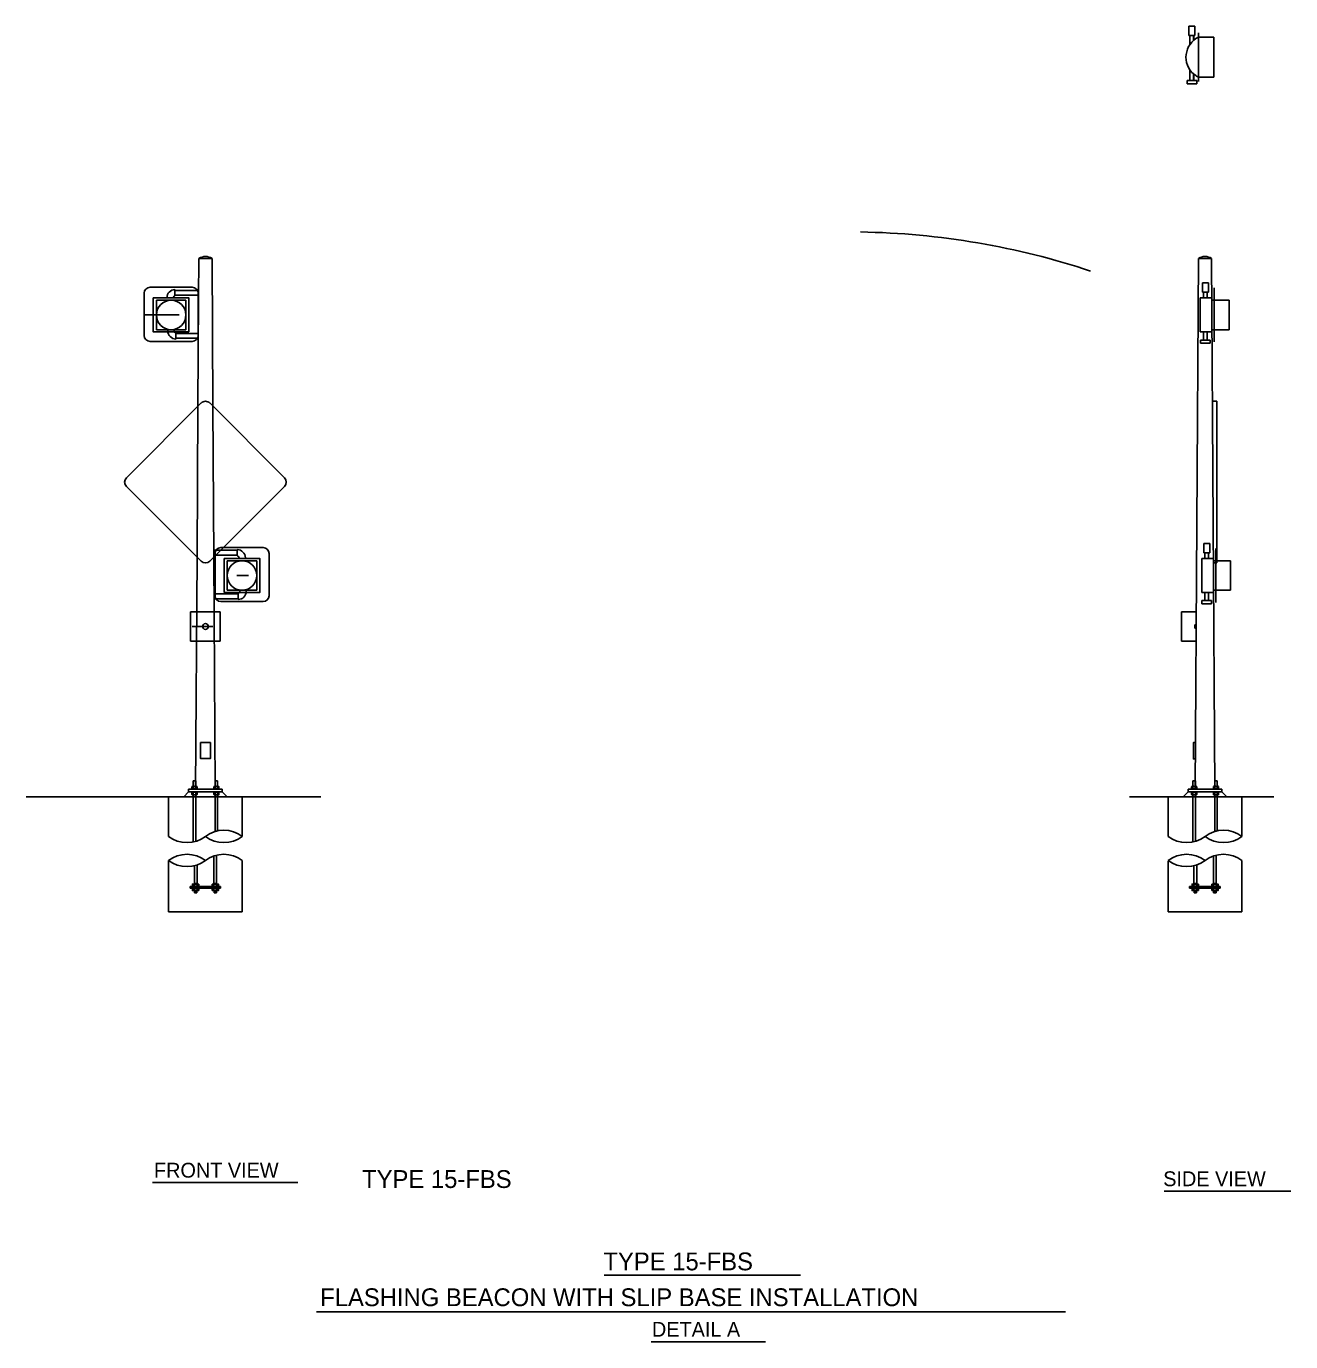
# Model space of a CAD drawing. Extents: x -902 to -801, y 426 to 518.
# Drawn here: x -892.7 to -849.83, y 473.38 to 517.98 of the extents above; entities that cross this region are included whole.
import ezdxf

# ---------------------------------------------------------------- set-up
doc = ezdxf.new("R2010")
doc.units = 0
for name, color, linetype in [('es_DETAIL', 7, 'Continuous'), ('es_NO-PLOT', 7, 'Continuous'), ('es_SIGNAL-LIGHTING', 7, 'Continuous'), ('ls_IRRIGATION', 7, 'Continuous')]:
    doc.layers.add(name, color=color, linetype=linetype)

msp = doc.modelspace()

# ---------------------------------------------------------------- linework, layer by layer
at = {"layer": 'es_DETAIL'}
for p, q in [((-853.283, 517.976), (-853.081, 517.976)), ((-853.283, 517.661), (-853.283, 517.976)), ((-853.081, 517.661), (-853.081, 517.976)), ((-852.952, 517.758), (-852.952, 516.1)), ((-853.081, 517.661), (-853.283, 517.661)), ((-853.25, 517.662), (-853.25, 517.349)), ((-853.121, 517.662), (-853.121, 517.497)), ((-853.114, 517.662), (-853.114, 517.503)), ((-852.952, 517.609), (-852.43, 517.609)), ((-852.43, 517.609), (-852.43, 516.248)), ((-853.25, 516.508), (-853.25, 516.164)), ((-853.249, 516.138), (-853.249, 516.506)), ((-853.335, 516.141), (-853.335, 516.031)), ((-853.007, 516.141), (-853.335, 516.141)), ((-853.335, 516.031), (-853.007, 516.031)), ((-853.121, 516.361), (-853.121, 516.145)), ((-853.114, 516.354), (-853.114, 516.145)), ((-853.112, 516.138), (-853.112, 516.353)), ((-853.007, 516.141), (-853.007, 516.031)), ((-852.952, 516.248), (-852.43, 516.248))]:
    msp.add_line(p, q, dxfattribs=at)
for start, end in [(123.8044, 235.7212), (115.9258, 123.8044), (235.7212, 244.0742)]:
    msp.add_arc((-852.621, 516.929), 0.757, start, end, dxfattribs=at)
at = {"layer": 'es_NO-PLOT'}
for p, q in [((-888.423, 478.777), (-883.491, 478.777)), ((-854.119, 478.487), (-849.828, 478.487)), ((-873.104, 475.635), (-866.446, 475.635)), ((-882.864, 474.395), (-857.468, 474.395)), ((-871.514, 473.383), (-867.636, 473.383))]:
    msp.add_line(p, q, dxfattribs=at)
at = {"layer": 'es_SIGNAL-LIGHTING'}
for p, q in [((-886.851, 510.108), (-886.858, 508.775)), ((-886.851, 510.108), (-886.403, 510.108)), ((-886.374, 505.1), (-886.403, 510.108)), ((-852.956, 510.108), (-853.065, 492.111)), ((-852.956, 510.108), (-852.508, 510.108)), ((-852.398, 492.111), (-852.508, 510.108)), ((-852.823, 509.278), (-852.62, 509.278)), ((-852.823, 508.963), (-852.823, 509.278)), ((-852.62, 508.963), (-852.62, 509.278)), ((-888.707, 508.928), (-888.707, 507.496)), ((-887.074, 509.129), (-888.506, 509.129)), ((-887.66, 508.839), (-887.66, 509.049)), ((-887.66, 509.024), (-886.862, 509.024)), ((-887.66, 508.858), (-886.874, 508.858)), ((-886.874, 508.928), (-886.874, 507.496)), ((-852.62, 508.963), (-852.823, 508.963)), ((-852.79, 508.964), (-852.79, 508.763)), ((-852.661, 508.964), (-852.661, 508.763)), ((-852.418, 507.275), (-852.418, 509.108)), ((-888.29, 508.691), (-888.29, 507.691)), ((-887.291, 508.691), (-888.29, 508.691)), ((-887.935, 508.772), (-887.935, 508.767)), ((-887.721, 508.772), (-887.721, 508.767)), ((-887.291, 508.691), (-887.291, 507.691)), ((-886.858, 508.775), (-886.88, 505.1)), ((-852.894, 508.767), (-852.502, 508.767)), ((-852.894, 507.615), (-852.894, 508.767)), ((-852.502, 508.691), (-851.913, 508.691)), ((-851.913, 507.691), (-851.913, 508.691)), ((-887.519, 508.191), (-888.687, 508.191)), ((-887.291, 507.691), (-888.29, 507.691)), ((-887.903, 507.652), (-887.903, 507.691)), ((-887.689, 507.652), (-887.689, 507.691)), ((-887.628, 507.585), (-887.628, 507.375)), ((-887.628, 507.566), (-886.873, 507.566)), ((-852.894, 507.615), (-852.502, 507.615)), ((-852.79, 507.343), (-852.79, 507.611)), ((-852.661, 507.611), (-852.661, 507.349)), ((-852.502, 507.691), (-851.913, 507.691)), ((-887.074, 507.295), (-888.506, 507.295)), ((-887.628, 507.399), (-886.874, 507.399)), ((-852.887, 507.341), (-852.887, 507.232)), ((-852.559, 507.341), (-852.887, 507.341)), ((-852.887, 507.232), (-852.559, 507.232)), ((-852.559, 507.341), (-852.559, 507.232)), ((-852.478, 505.267), (-852.336, 505.267)), ((-852.336, 499.782), (-852.336, 505.267)), ((-889.308, 502.672), (-886.774, 505.206)), ((-886.88, 505.1), (-886.912, 499.981)), ((-886.48, 505.206), (-883.946, 502.672)), ((-886.342, 499.981), (-886.374, 505.1)), ((-889.308, 502.377), (-886.774, 499.843)), ((-886.48, 499.843), (-883.946, 502.377)), ((-852.775, 500.445), (-852.573, 500.445)), ((-852.775, 500.129), (-852.775, 500.445)), ((-852.573, 500.129), (-852.573, 500.445)), ((-886.912, 499.981), (-886.96, 492.111)), ((-885.549, 500.212), (-886.344, 500.212)), ((-885.549, 500.045), (-886.343, 500.045)), ((-886.294, 492.111), (-886.342, 499.981)), ((-886.303, 498.673), (-886.303, 500.02)), ((-886.018, 500.306), (-884.671, 500.306)), ((-885.549, 500.027), (-885.549, 500.236)), ((-885.488, 499.959), (-885.488, 499.934)), ((-885.274, 499.959), (-885.274, 499.934)), ((-884.47, 498.673), (-884.47, 500.105)), ((-852.846, 499.934), (-852.454, 499.934)), ((-852.846, 498.782), (-852.846, 499.934)), ((-852.573, 500.129), (-852.775, 500.129)), ((-852.742, 500.131), (-852.742, 499.93)), ((-852.613, 500.131), (-852.613, 499.93)), ((-852.371, 498.441), (-852.371, 500.274)), ((-885.886, 499.858), (-884.887, 499.858)), ((-885.886, 498.858), (-885.886, 499.858)), ((-884.887, 498.858), (-884.887, 499.858)), ((-852.371, 499.858), (-852.446, 499.858)), ((-852.445, 499.782), (-852.336, 499.782)), ((-852.371, 499.858), (-851.866, 499.858)), ((-851.866, 498.858), (-851.866, 499.858)), ((-885.167, 499.358), (-885.559, 499.358)), ((-885.517, 498.733), (-886.334, 498.733)), ((-885.517, 498.572), (-886.333, 498.572)), ((-885.886, 498.858), (-884.887, 498.858)), ((-885.517, 498.757), (-885.517, 498.547)), ((-885.456, 498.824), (-885.456, 498.858)), ((-885.242, 498.824), (-885.242, 498.858)), ((-852.846, 498.782), (-852.44, 498.782)), ((-852.742, 498.509), (-852.742, 498.778)), ((-852.613, 498.778), (-852.613, 498.516)), ((-852.371, 498.858), (-852.44, 498.858)), ((-852.371, 498.858), (-851.866, 498.858)), ((-887.129, 498.129), (-887.13, 497.129)), ((-887.129, 498.129), (-886.924, 498.129)), ((-886.924, 498.129), (-886.33, 498.129)), ((-886.125, 498.129), (-886.33, 498.129)), ((-886.125, 498.129), (-886.124, 497.129)), ((-886.103, 498.473), (-884.671, 498.473)), ((-853.532, 498.129), (-853.533, 497.129)), ((-853.53, 498.129), (-853.028, 498.129)), ((-852.839, 498.508), (-852.839, 498.398)), ((-852.511, 498.508), (-852.839, 498.508)), ((-852.839, 498.398), (-852.511, 498.398)), ((-852.511, 498.508), (-852.511, 498.398)), ((-853.082, 497.685), (-853.031, 497.685)), ((-853.082, 497.572), (-853.082, 497.685)), ((-887.074, 497.629), (-886.376, 497.629)), ((-853.082, 497.604), (-853.082, 497.653)), ((-853.082, 497.572), (-853.032, 497.572)), ((-887.13, 497.129), (-886.932, 497.129)), ((-886.932, 497.129), (-886.322, 497.129)), ((-886.124, 497.129), (-886.322, 497.129)), ((-853.533, 497.129), (-853.035, 497.129)), ((-887.043, 492.398), (-886.953, 492.398)), ((-887.043, 492.209), (-887.043, 492.398)), ((-886.953, 492.398), (-886.953, 492.209)), ((-886.213, 492.398), (-886.299, 492.398)), ((-886.299, 492.398), (-886.299, 492.209)), ((-886.213, 492.209), (-886.213, 492.398)), ((-853.148, 492.398), (-853.057, 492.398)), ((-853.148, 492.209), (-853.148, 492.398)), ((-853.057, 492.398), (-853.057, 492.209)), ((-852.318, 492.398), (-852.403, 492.398)), ((-852.403, 492.398), (-852.403, 492.209)), ((-852.318, 492.209), (-852.318, 492.398)), ((-887.199, 492.023), (-887.364, 491.858)), ((-887.199, 492.023), (-887.199, 492.111)), ((-887.199, 492.111), (-886.055, 492.111)), ((-887.199, 492.023), (-886.055, 492.023)), ((-887.091, 492.121), (-887.091, 492.111)), ((-887.091, 492.121), (-886.902, 492.121)), ((-887.091, 492.111), (-886.902, 492.111)), ((-887.091, 492.013), (-887.091, 492.023)), ((-887.091, 492.023), (-886.902, 492.023)), ((-887.091, 492.013), (-886.902, 492.013)), ((-887.086, 492.197), (-887.086, 492.121)), ((-887.086, 491.937), (-887.086, 492.013)), ((-887.063, 492.209), (-887.043, 492.209)), ((-887.063, 491.92), (-887.043, 491.92)), ((-887.043, 492.209), (-886.953, 492.209)), ((-887.043, 492.121), (-887.043, 492.209)), ((-887.043, 492.013), (-887.043, 491.92)), ((-887.043, 491.92), (-886.953, 491.92)), ((-886.953, 491.92), (-887.043, 491.92)), ((-887.043, 491.92), (-887.043, 490.324)), ((-886.953, 492.121), (-886.953, 492.209)), ((-886.953, 492.209), (-886.93, 492.209)), ((-886.953, 492.013), (-886.953, 491.92)), ((-886.953, 491.92), (-886.93, 491.92)), ((-886.953, 490.347), (-886.953, 491.92)), ((-886.91, 492.197), (-886.91, 492.121)), ((-886.91, 491.937), (-886.91, 492.013)), ((-886.902, 492.121), (-886.902, 492.111)), ((-886.902, 492.013), (-886.902, 492.023)), ((-886.352, 492.121), (-886.352, 492.111)), ((-886.16, 492.121), (-886.352, 492.121)), ((-886.16, 492.111), (-886.352, 492.111)), ((-886.352, 492.013), (-886.352, 492.023)), ((-886.16, 492.023), (-886.352, 492.023)), ((-886.16, 492.013), (-886.352, 492.013)), ((-886.344, 492.197), (-886.344, 492.121)), ((-886.344, 491.937), (-886.344, 492.013)), ((-886.299, 492.209), (-886.324, 492.209)), ((-886.299, 491.92), (-886.324, 491.92)), ((-886.213, 492.209), (-886.299, 492.209)), ((-886.299, 492.121), (-886.299, 492.209)), ((-886.299, 492.013), (-886.299, 491.92)), ((-886.213, 491.92), (-886.299, 491.92)), ((-886.299, 491.92), (-886.213, 491.92)), ((-886.299, 490.679), (-886.299, 491.92)), ((-886.213, 492.121), (-886.213, 492.209)), ((-886.191, 492.209), (-886.213, 492.209)), ((-886.213, 492.013), (-886.213, 491.92)), ((-886.191, 491.92), (-886.213, 491.92)), ((-886.213, 491.92), (-886.213, 490.701)), ((-886.168, 492.197), (-886.168, 492.121)), ((-886.168, 491.937), (-886.168, 492.013)), ((-886.16, 492.121), (-886.16, 492.111)), ((-886.16, 492.013), (-886.16, 492.023)), ((-886.055, 492.023), (-886.055, 492.111)), ((-886.055, 492.023), (-885.889, 491.858)), ((-853.304, 492.023), (-853.469, 491.858)), ((-853.304, 492.023), (-853.304, 492.111)), ((-853.304, 492.111), (-852.159, 492.111)), ((-853.304, 492.023), (-852.159, 492.023)), ((-853.196, 492.121), (-853.196, 492.111)), ((-853.196, 492.121), (-853.007, 492.121)), ((-853.196, 492.111), (-853.007, 492.111)), ((-853.196, 492.013), (-853.196, 492.023)), ((-853.196, 492.023), (-853.007, 492.023)), ((-853.196, 492.013), (-853.007, 492.013)), ((-853.191, 492.197), (-853.191, 492.121)), ((-853.191, 491.937), (-853.191, 492.013)), ((-853.168, 492.209), (-853.148, 492.209)), ((-853.168, 491.92), (-853.148, 491.92)), ((-853.148, 492.209), (-853.057, 492.209)), ((-853.148, 492.121), (-853.148, 492.209)), ((-853.148, 492.013), (-853.148, 491.92)), ((-853.148, 491.92), (-853.057, 491.92)), ((-853.057, 491.92), (-853.148, 491.92)), ((-853.148, 491.92), (-853.148, 490.324)), ((-853.057, 492.121), (-853.057, 492.209)), ((-853.057, 492.209), (-853.034, 492.209)), ((-853.057, 492.013), (-853.057, 491.92)), ((-853.057, 491.92), (-853.034, 491.92)), ((-853.057, 490.347), (-853.057, 491.92)), ((-853.014, 492.197), (-853.014, 492.121)), ((-853.014, 491.937), (-853.014, 492.013)), ((-853.007, 492.121), (-853.007, 492.111)), ((-853.007, 492.013), (-853.007, 492.023)), ((-852.456, 492.121), (-852.456, 492.111)), ((-852.265, 492.121), (-852.456, 492.121)), ((-852.265, 492.111), (-852.456, 492.111)), ((-852.456, 492.013), (-852.456, 492.023)), ((-852.265, 492.023), (-852.456, 492.023)), ((-852.265, 492.013), (-852.456, 492.013)), ((-852.448, 492.197), (-852.448, 492.121)), ((-852.448, 491.937), (-852.448, 492.013)), ((-852.403, 492.209), (-852.429, 492.209)), ((-852.403, 491.92), (-852.429, 491.92)), ((-852.318, 492.209), (-852.403, 492.209)), ((-852.403, 492.121), (-852.403, 492.209)), ((-852.403, 492.013), (-852.403, 491.92)), ((-852.318, 491.92), (-852.403, 491.92)), ((-852.403, 491.92), (-852.318, 491.92)), ((-852.403, 490.679), (-852.403, 491.92)), ((-852.318, 492.121), (-852.318, 492.209)), ((-852.295, 492.209), (-852.318, 492.209)), ((-852.318, 492.013), (-852.318, 491.92)), ((-852.295, 491.92), (-852.318, 491.92)), ((-852.318, 491.92), (-852.318, 490.701)), ((-852.272, 492.197), (-852.272, 492.121)), ((-852.272, 491.937), (-852.272, 492.013)), ((-852.265, 492.121), (-852.265, 492.111)), ((-852.265, 492.013), (-852.265, 492.023)), ((-852.159, 492.023), (-852.159, 492.111)), ((-852.159, 492.023), (-851.994, 491.858)), ((-892.702, 491.858), (-882.711, 491.858)), ((-887.877, 491.858), (-887.877, 490.513)), ((-886.208, 491.858), (-885.377, 491.858)), ((-885.377, 491.858), (-885.377, 490.513)), ((-855.289, 491.858), (-850.403, 491.858)), ((-853.982, 491.858), (-853.982, 490.513)), ((-851.482, 491.858), (-851.482, 490.513)), ((-887.877, 489.697), (-887.877, 487.956)), ((-886.34, 488.898), (-886.34, 489.851)), ((-886.254, 489.876), (-886.254, 488.898)), ((-885.377, 489.697), (-885.377, 487.956)), ((-853.982, 489.686), (-853.982, 487.956)), ((-852.445, 488.898), (-852.445, 489.851)), ((-852.359, 489.876), (-852.359, 488.898)), ((-851.482, 489.697), (-851.482, 487.956)), ((-887.002, 489.518), (-887.002, 488.898)), ((-886.912, 488.898), (-886.912, 489.544)), ((-853.107, 489.518), (-853.107, 488.898)), ((-853.016, 488.898), (-853.016, 489.544)), ((-886.112, 488.82), (-887.149, 488.82)), ((-887.149, 488.82), (-887.149, 488.753)), ((-886.112, 488.753), (-887.149, 488.753)), ((-887.012, 488.897), (-887.012, 488.824)), ((-887.012, 488.748), (-887.012, 488.676)), ((-886.919, 488.907), (-887.002, 488.907)), ((-886.919, 488.916), (-887.001, 488.916)), ((-886.904, 488.897), (-886.904, 488.824)), ((-886.904, 488.748), (-886.904, 488.676)), ((-886.349, 488.897), (-886.349, 488.824)), ((-886.349, 488.748), (-886.349, 488.676)), ((-886.334, 488.916), (-886.252, 488.916)), ((-886.334, 488.907), (-886.25, 488.907)), ((-886.241, 488.897), (-886.241, 488.824)), ((-886.241, 488.748), (-886.241, 488.676)), ((-886.112, 488.82), (-886.112, 488.753)), ((-852.217, 488.82), (-853.254, 488.82)), ((-853.254, 488.82), (-853.254, 488.753)), ((-852.217, 488.753), (-853.254, 488.753)), ((-853.117, 488.897), (-853.117, 488.824)), ((-853.117, 488.748), (-853.117, 488.676)), ((-853.024, 488.907), (-853.107, 488.907)), ((-853.024, 488.916), (-853.106, 488.916)), ((-853.008, 488.897), (-853.008, 488.824)), ((-853.008, 488.748), (-853.008, 488.676)), ((-852.454, 488.897), (-852.454, 488.824)), ((-852.454, 488.748), (-852.454, 488.676)), ((-852.438, 488.916), (-852.356, 488.916)), ((-852.438, 488.907), (-852.355, 488.907)), ((-852.345, 488.897), (-852.345, 488.824)), ((-852.345, 488.748), (-852.345, 488.676)), ((-852.217, 488.82), (-852.217, 488.753)), ((-886.998, 488.676), (-886.998, 488.598)), ((-886.998, 488.598), (-886.917, 488.598)), ((-886.919, 488.663), (-886.994, 488.663)), ((-886.919, 488.654), (-886.994, 488.654)), ((-886.919, 488.643), (-886.994, 488.643)), ((-886.919, 488.633), (-886.994, 488.633)), ((-886.919, 488.622), (-886.994, 488.622)), ((-886.919, 488.613), (-886.994, 488.613)), ((-886.919, 488.605), (-886.994, 488.605)), ((-886.917, 488.676), (-886.917, 488.598)), ((-886.336, 488.676), (-886.336, 488.598)), ((-886.255, 488.598), (-886.336, 488.598)), ((-886.334, 488.663), (-886.259, 488.663)), ((-886.334, 488.654), (-886.259, 488.654)), ((-886.334, 488.643), (-886.259, 488.643)), ((-886.334, 488.633), (-886.259, 488.633)), ((-886.334, 488.622), (-886.259, 488.622)), ((-886.334, 488.613), (-886.259, 488.613)), ((-886.334, 488.605), (-886.259, 488.605)), ((-886.255, 488.676), (-886.255, 488.598)), ((-853.102, 488.676), (-853.102, 488.598)), ((-853.102, 488.598), (-853.021, 488.598)), ((-853.024, 488.663), (-853.098, 488.663)), ((-853.024, 488.654), (-853.098, 488.654)), ((-853.024, 488.643), (-853.098, 488.643)), ((-853.024, 488.633), (-853.098, 488.633)), ((-853.024, 488.622), (-853.098, 488.622)), ((-853.024, 488.613), (-853.098, 488.613)), ((-853.024, 488.605), (-853.098, 488.605)), ((-853.021, 488.676), (-853.021, 488.598)), ((-852.441, 488.676), (-852.441, 488.598)), ((-852.36, 488.598), (-852.441, 488.598)), ((-852.438, 488.663), (-852.364, 488.663)), ((-852.438, 488.654), (-852.364, 488.654)), ((-852.438, 488.643), (-852.364, 488.643)), ((-852.438, 488.633), (-852.364, 488.633)), ((-852.438, 488.622), (-852.364, 488.622)), ((-852.438, 488.613), (-852.364, 488.613)), ((-852.438, 488.605), (-852.364, 488.605)), ((-852.36, 488.676), (-852.36, 488.598)), ((-887.877, 487.956), (-885.377, 487.956)), ((-853.982, 487.956), (-851.482, 487.956))]:
    msp.add_line(p, q, dxfattribs=at)
for points in [[(-887.185, 507.616), (-888.395, 507.616), (-888.395, 508.767), (-887.185, 508.767)], [(-885.991, 499.934), (-884.782, 499.934), (-884.782, 498.782), (-885.991, 498.782)], [(-886.794, 493.691), (-886.46, 493.691), (-886.46, 493.15), (-886.794, 493.15)], [(-886.85, 488.898), (-887.066, 488.898), (-887.066, 488.824), (-886.85, 488.824)], [(-886.85, 488.676), (-887.066, 488.676), (-887.066, 488.749), (-886.85, 488.749)], [(-886.403, 488.898), (-886.187, 488.898), (-886.187, 488.824), (-886.403, 488.824)], [(-886.403, 488.676), (-886.187, 488.676), (-886.187, 488.749), (-886.403, 488.749)], [(-852.955, 488.898), (-853.17, 488.898), (-853.17, 488.824), (-852.955, 488.824)], [(-852.955, 488.676), (-853.17, 488.676), (-853.17, 488.749), (-852.955, 488.749)], [(-852.507, 488.898), (-852.292, 488.898), (-852.292, 488.824), (-852.507, 488.824)], [(-852.507, 488.676), (-852.292, 488.676), (-852.292, 488.749), (-852.507, 488.749)]]:
    msp.add_lwpolyline(points, close=True, dxfattribs=at)
msp.add_lwpolyline([(-853.059, 493.14), (-853.128, 493.14), (-853.128, 493.691), (-853.055, 493.691)], dxfattribs=at)
for centre, radius in [((-887.79, 508.191), 0.5), ((-885.387, 499.358), 0.5), ((-886.627, 497.629), 0.101)]:
    msp.add_circle(centre, radius, dxfattribs=at)
for centre, radius, start, end in [((-886.627, 509.742), 0.429, 58.5459, 121.4541), ((-852.732, 509.742), 0.429, 58.5459, 121.4541), ((-888.506, 508.928), 0.201, 90, 180), ((-887.658, 508.772), 0.277, 90.355, 180.0173), ((-887.656, 508.774), 0.0654, 93.3788, 181.6316), ((-887.074, 508.928), 0.201, 0, 90), ((-888.506, 507.496), 0.201, 180, 270), ((-887.626, 507.652), 0.277, 179.9827, 269.645), ((-887.624, 507.65), 0.0654, 178.3684, 266.6212), ((-887.074, 507.496), 0.201, 270, 360), ((-886.627, 505.058), 0.208, 44.9998, 135.0001), ((-889.161, 502.524), 0.208, 135.0001, 225), ((-884.093, 502.524), 0.208, 315, 44.9998), ((-885.551, 499.959), 0.277, 359.9827, 89.645), ((-885.553, 499.961), 0.0654, 358.3684, 86.6212), ((-884.671, 500.105), 0.201, 0, 90), ((-886.627, 499.991), 0.208, 225, 315), ((-886.103, 498.673), 0.201, 180, 270), ((-885.519, 498.824), 0.277, 270.355, 0.0173), ((-885.521, 498.823), 0.0654, 273.3788, 1.6316), ((-884.671, 498.673), 0.201, 270, 0), ((-887.064, 492.187), 0.0238, 21.3495, 158.6505), ((-887.064, 491.946), 0.0238, 201.3495, 338.6505), ((-886.997, 492.138), 0.0728, 52.3665, 127.6335), ((-886.997, 491.995), 0.0728, 232.3665, 307.6335), ((-886.93, 492.187), 0.0238, 21.3495, 158.6505), ((-886.93, 491.946), 0.0238, 201.3495, 338.6505), ((-886.323, 492.187), 0.0238, 21.3495, 158.6505), ((-886.323, 491.946), 0.0238, 201.3495, 338.6505), ((-886.256, 492.138), 0.0728, 52.3665, 127.6335), ((-886.256, 491.995), 0.0728, 232.3665, 307.6335), ((-886.189, 492.187), 0.0238, 21.3495, 158.6505), ((-886.189, 491.946), 0.0238, 201.3495, 338.6505), ((-853.168, 492.187), 0.0238, 21.3495, 158.6505), ((-853.168, 491.946), 0.0238, 201.3495, 338.6505), ((-853.102, 492.138), 0.0728, 52.3665, 127.6335), ((-853.102, 491.995), 0.0728, 232.3665, 307.6335), ((-853.035, 492.187), 0.0238, 21.3495, 158.6505), ((-853.035, 491.946), 0.0238, 201.3495, 338.6505), ((-852.427, 492.187), 0.0238, 21.3495, 158.6505), ((-852.427, 491.946), 0.0238, 201.3495, 338.6505), ((-852.36, 492.138), 0.0728, 52.3665, 127.6335), ((-852.36, 491.995), 0.0728, 232.3665, 307.6335), ((-852.294, 492.187), 0.0238, 21.3495, 158.6505), ((-852.294, 491.946), 0.0238, 201.3495, 338.6505)]:
    msp.add_arc(centre, radius, start, end, dxfattribs=at)
for centre, major_axis, ratio, start_param, end_param in [((-864.923, 494.609), (21.061, 0), 0.778746, 1.16538, 1.546858), ((-886.002, 489.861), (0.957, 0), 0.9, 0.859039, 2.282554), ((-852.107, 489.861), (0.957, 0), 0.9, 0.859039, 2.282554), ((-887.252, 491.165), (0.957, 0), 0.9, 4.000631, 5.424147), ((-886.002, 491.165), (0.957, 0), 0.9, 4.000631, 5.424147), ((-853.357, 491.165), (0.957, 0), 0.9, 4.000631, 5.424147), ((-852.107, 491.165), (0.957, 0), 0.9, 4.000631, 5.424147), ((-887.252, 489.045), (-0.957, 0), 0.9, 4.000631, 5.424147), ((-887.252, 490.349), (-0.957, 0), 0.9, 0.859039, 2.282554), ((-886.002, 489.045), (-0.957, 0), 0.9, 4.000631, 5.424147), ((-853.357, 489.045), (-0.957, 0), 0.9, 4.000631, 5.424147), ((-853.357, 490.349), (-0.957, 0), 0.9, 0.859039, 2.282554), ((-852.107, 489.045), (-0.957, 0), 0.9, 4.000631, 5.424147)]:
    msp.add_ellipse(centre, major_axis=major_axis, ratio=ratio, start_param=start_param, end_param=end_param, dxfattribs=at)
at = {"layer": 'ls_IRRIGATION'}
for p, q in [((-886.303, 500.02), (-886.303, 500.105)), ((-886.103, 500.306), (-886.018, 500.306))]:
    msp.add_line(p, q, dxfattribs=at)
msp.add_arc((-886.103, 500.105), 0.201, 90, 180, dxfattribs=at)

# ---------------------------------------------------------------- texts
at = {"layer": 'es_NO-PLOT'}
for s, height, p in [('FRONT VIEW', 0.5032, (-888.371, 478.945)), ('TYPE 15-FBS', 0.60384, (-881.315, 478.595)), ('SIDE VIEW', 0.5032, (-854.15, 478.655)), ('TYPE 15-FBS', 0.60384, (-873.132, 475.803)), ('FLASHING BEACON WITH SLIP BASE INSTALLATION', 0.60384, (-882.736, 474.588)), ('DETAIL A', 0.5032, (-871.487, 473.552))]:
    msp.add_text(s, height=height, dxfattribs=at).set_placement(p)

doc.saveas('drawing.dxf')
